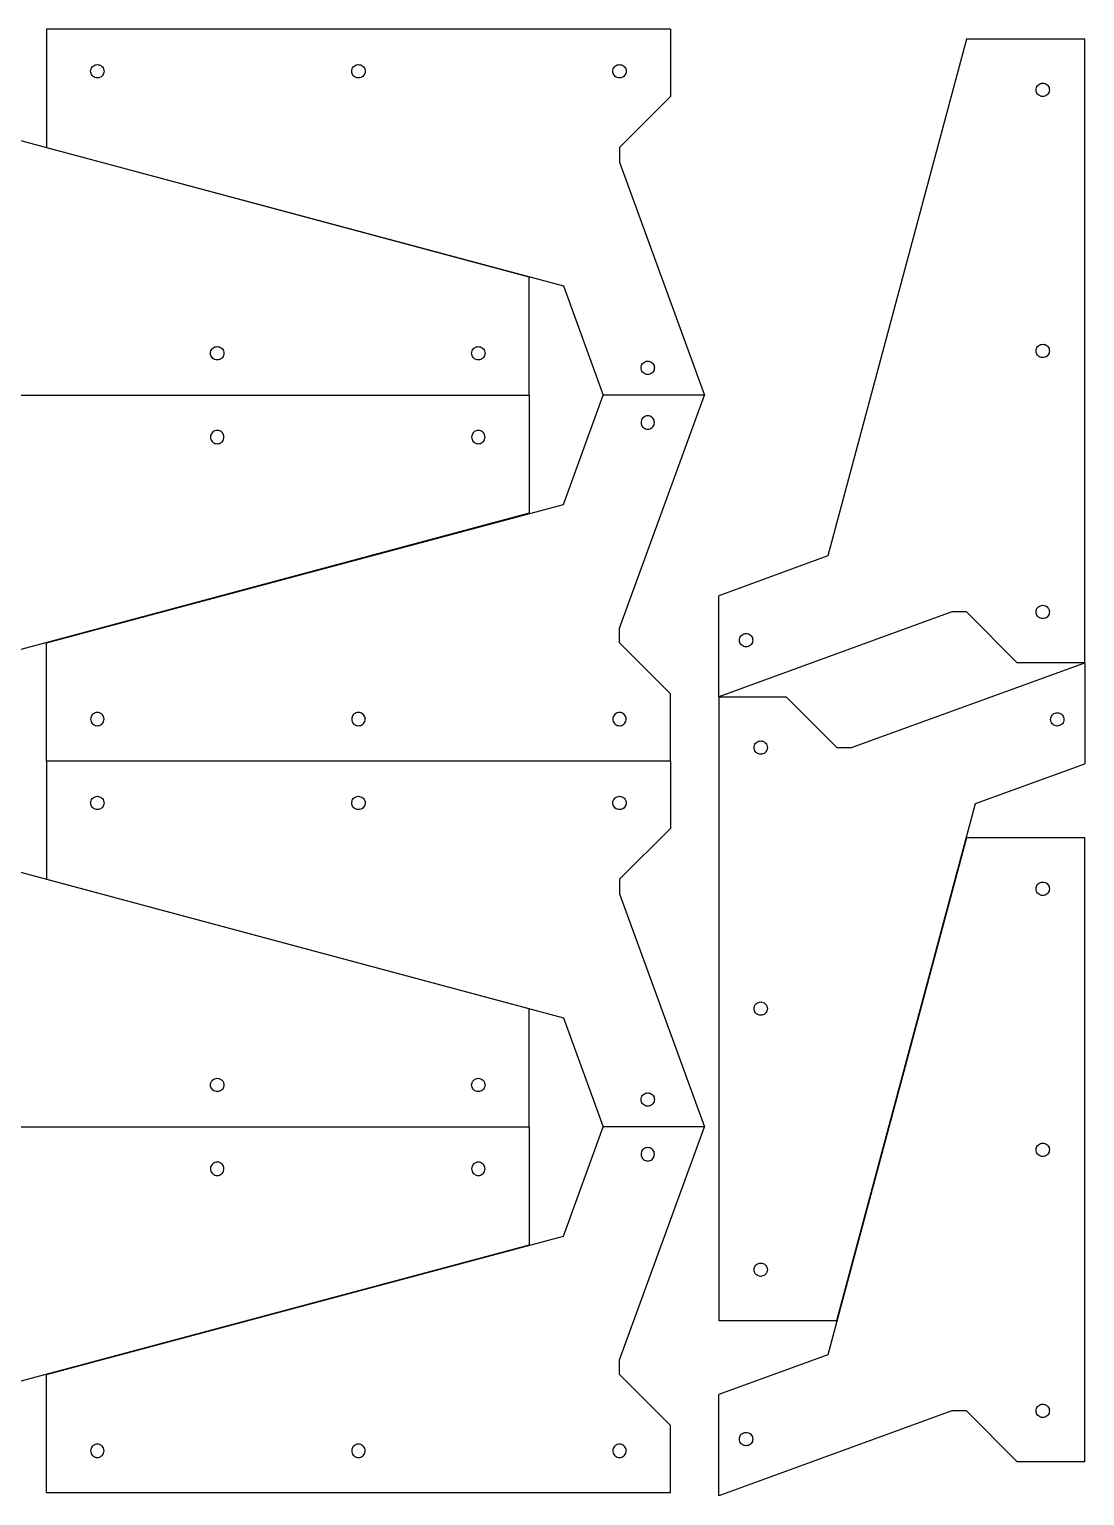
# Model space of a CAD drawing. Extents: x 0 to 792, y -1 to 576.
# Drawn here: x 377 to 792, y -1 to 576 of the extents above; entities that cross this region are included whole.
import ezdxf

# ---------------------------------------------------------------- set-up
doc = ezdxf.new("R2010")
doc.units = 0
doc.layers.add('Layer_1', color=7, linetype='CONTINUOUS')

msp = doc.modelspace()

# ---------------------------------------------------------------- linework, layer by layer
at = {"layer": 'Layer_1', "color": 7}
for p, q in [((629.025838, 576.141123), (383.525837, 576.141123)), ((383.525837, 576.141123), (383.525837, 529.641123)), ((629.025838, 576.141123), (629.025838, 549.641123)), ((745.569824, 572.310341), (691.054233, 368.855386)), ((792.069824, 572.310341), (745.569824, 572.310341)), ((792.069824, 326.81034), (792.069824, 572.310341)), ((403.525838, 562.266122), (403.525838, 562.266122)), ((506.275837, 562.266122), (506.275837, 562.266122)), ((609.025836, 562.266122), (609.025836, 562.266122)), ((629.025838, 549.641123), (609.025836, 529.641123)), ((778.194823, 552.310341), (778.194823, 552.310341)), ((573.458618, 478.641123), (370.003663, 533.156714)), ((383.525837, 529.641123), (586.980792, 475.125532)), ((609.025836, 529.641123), (609.025836, 523.850284)), ((609.025836, 523.850284), (642.405243, 432.141123)), ((573.458618, 432.141123), (573.458618, 478.641123)), ((586.980792, 475.125532), (602.625837, 432.141123)), ((450.708618, 446.016125), (450.708618, 446.016125)), ((553.458617, 446.016125), (553.458617, 446.016125)), ((620.125836, 445.531916), (620.125836, 445.531918)), ((778.194823, 449.560342), (778.194823, 449.560342)), ((327.958617, 432.141123), (573.458618, 432.141123)), ((327.958617, 432.141123), (573.458618, 432.141123)), ((573.458618, 432.141123), (573.458618, 385.641123)), ((586.980792, 389.156714), (602.625837, 432.141123)), ((642.405243, 432.141123), (602.625837, 432.141123)), ((642.405243, 432.141123), (602.625837, 432.141123)), ((609.025836, 340.431962), (642.405243, 432.141123)), ((450.708618, 418.266122), (450.708618, 418.266122)), ((553.458617, 418.266122), (553.458617, 418.266122)), ((620.125836, 418.75033), (620.125836, 418.750329)), ((383.525837, 334.641124), (586.980792, 389.156714)), ((573.458618, 385.641123), (370.003663, 331.125532)), ((691.054233, 368.855386), (648.069824, 353.210341)), ((648.069824, 313.430935), (648.069824, 353.210341)), ((739.778985, 346.810343), (648.069824, 313.430935)), ((745.569824, 346.810343), (739.778985, 346.810343)), ((765.569823, 326.81034), (745.569824, 346.810343)), ((778.194823, 346.810343), (778.194823, 346.810343)), ((609.025836, 334.641124), (609.025836, 340.431962)), ((661.460617, 335.710342), (661.460618, 335.710342)), ((383.525837, 288.141123), (383.525837, 334.641124)), ((629.025838, 314.641124), (609.025836, 334.641124)), ((700.360657, 293.43095), (792.069818, 326.810357)), ((792.069824, 326.81034), (765.569823, 326.81034)), ((792.069818, 326.810357), (792.069818, 287.030952)), ((629.025838, 288.141123), (629.025838, 314.641124)), ((648.069818, 313.430952), (674.569819, 313.430952)), ((648.069818, 313.430952), (648.069818, 67.930951)), ((674.569819, 313.430952), (694.569818, 293.43095)), ((403.525838, 302.016125), (403.525838, 302.016125)), ((506.275837, 302.016125), (506.275837, 302.016125)), ((609.025836, 302.016125), (609.025836, 302.016125)), ((778.679025, 304.53095), (778.679024, 304.53095)), ((661.94482, 293.43095), (661.94482, 293.43095)), ((694.569818, 293.43095), (700.360657, 293.43095)), ((629.025838, 288.141123), (383.525837, 288.141123)), ((629.025838, 288.141112), (383.525837, 288.141112)), ((383.525837, 288.141112), (383.525837, 241.641112)), ((629.025838, 288.141112), (629.025838, 261.641112)), ((749.085409, 271.385906), (792.069818, 287.030952)), ((403.525838, 274.266111), (403.525838, 274.266111)), ((506.275837, 274.266111), (506.275837, 274.266111)), ((609.025836, 274.266111), (609.025836, 274.266111)), ((694.569818, 67.930951), (749.085409, 271.385906)), ((629.025838, 261.641112), (609.025836, 241.641112)), ((745.569824, 257.863732), (691.054233, 54.408777)), ((792.069824, 257.863732), (745.569824, 257.863732)), ((792.069824, 12.363731), (792.069824, 257.863732)), ((573.458618, 190.641135), (370.003663, 245.156726)), ((383.525837, 241.641112), (586.980792, 187.125521)), ((609.025836, 241.641112), (609.025836, 235.850273)), ((778.194823, 237.863731), (778.194823, 237.863731)), ((609.025836, 235.850273), (642.405243, 144.141112)), ((573.458618, 144.141135), (573.458618, 190.641135)), ((661.94482, 190.680951), (661.94482, 190.680951)), ((586.980792, 187.125521), (602.625837, 144.141112)), ((450.708618, 158.016136), (450.708618, 158.016136)), ((553.458617, 158.016136), (553.458617, 158.016136)), ((620.125836, 157.531905), (620.125836, 157.531907)), ((327.958617, 144.141135), (573.458618, 144.141135)), ((327.958617, 144.141118), (573.458618, 144.141118)), ((573.458618, 144.141118), (573.458618, 97.641118)), ((586.980792, 101.156703), (602.625837, 144.141112)), ((642.405243, 144.141112), (602.625837, 144.141112)), ((642.405243, 144.141112), (602.625837, 144.141112)), ((609.025836, 52.431951), (642.405243, 144.141112)), ((778.194823, 135.113732), (778.194823, 135.113732)), ((450.708618, 130.266117), (450.708618, 130.266117)), ((553.458617, 130.266117), (553.458617, 130.266117)), ((620.125836, 130.750319), (620.125836, 130.750318)), ((383.525837, 46.641113), (586.980792, 101.156703)), ((573.458618, 97.641118), (370.003663, 43.125527)), ((661.94482, 87.930952), (661.94482, 87.930952)), ((648.069818, 67.930951), (694.569818, 67.930951)), ((609.025836, 46.641113), (609.025836, 52.431951)), ((691.054233, 54.408777), (648.069824, 38.763732)), ((383.525837, 0.141112), (383.525837, 46.641113)), ((629.025838, 26.641113), (609.025836, 46.641113)), ((648.069824, -1.015674), (648.069824, 38.763732)), ((739.778985, 32.363733), (648.069824, -1.015674)), ((745.569824, 32.363733), (739.778985, 32.363733)), ((765.569823, 12.363731), (745.569824, 32.363733)), ((778.194823, 32.363733), (778.194823, 32.363733)), ((629.025838, 0.141112), (629.025838, 26.641113)), ((661.460617, 21.263733), (661.460618, 21.263733)), ((403.525838, 14.016114), (403.525838, 14.016114)), ((506.275837, 14.016114), (506.275837, 14.016114)), ((609.025836, 14.016114), (609.025836, 14.016114)), ((792.069824, 12.363731), (765.569823, 12.363731)), ((629.025838, 0.141112), (383.525837, 0.141112))]:
    msp.add_line(p, q, dxfattribs=at)
for points, knots in [([(403.525838, 562.266122), (403.218937, 562.234759), (402.609527, 562.172481), (401.804182, 561.689307), (401.205431, 560.981856), (400.887871, 560.105813), (400.887871, 559.176232), (401.20543, 558.301415), (401.804182, 557.589066), (402.609527, 557.124094), (403.525837, 556.961748), (404.442148, 557.124094), (405.247491, 557.589067), (405.846246, 558.301414), (406.163801, 559.176232), (406.163802, 560.105813), (405.846245, 560.981857), (405.247492, 561.689306), (404.442148, 562.172481), (403.832738, 562.234759), (403.525838, 562.266122)], [0, 0, 0, 0, 0.916031, 1.818952, 2.734983, 3.651013, 4.553934, 5.469966, 6.385996, 7.288917, 8.204948, 9.120979, 10.0239, 10.939931, 11.855962, 12.758883, 13.674912, 14.590944, 15.493865, 16.409895, 16.409895, 16.409895, 16.409895]), ([(506.275837, 562.266122), (505.968936, 562.234759), (505.359527, 562.172481), (504.554182, 561.689306), (503.95543, 560.981856), (503.63787, 560.105813), (503.637871, 559.176232), (503.955429, 558.301415), (504.554183, 557.589067), (505.359526, 557.124094), (506.275837, 556.961748), (507.192148, 557.124094), (507.997492, 557.589066), (508.596244, 558.301415), (508.913803, 559.176232), (508.913803, 560.105813), (508.596243, 560.981856), (507.997493, 561.689307), (507.192147, 562.172481), (506.582738, 562.234759), (506.275837, 562.266122)], [0, 0, 0, 0, 0.91603, 1.818951, 2.734983, 3.651013, 4.553934, 5.469966, 6.385996, 7.288917, 8.204948, 9.120979, 10.0239, 10.93993, 11.855962, 12.758883, 13.674913, 14.590944, 15.493865, 16.409896, 16.409896, 16.409896, 16.409896]), ([(609.025836, 562.266122), (608.718935, 562.234759), (608.109526, 562.172481), (607.304182, 561.689307), (606.705432, 560.981855), (606.387872, 560.105813), (606.387872, 559.176232), (606.705431, 558.301416), (607.304183, 557.589066), (608.109526, 557.124094), (609.025836, 556.961748), (609.942147, 557.124093), (610.747492, 557.589066), (611.346243, 558.301416), (611.663802, 559.176232), (611.663803, 560.105813), (611.346242, 560.981855), (610.747492, 561.689307), (609.942147, 562.172481), (609.332737, 562.234759), (609.025836, 562.266122)], [0, 0, 0, 0, 0.91603, 1.81895, 2.734981, 3.651011, 4.553932, 5.469964, 6.385993, 7.288913, 8.204944, 9.120976, 10.023897, 10.939927, 11.855958, 12.758879, 13.674909, 14.59094, 15.493861, 16.409893, 16.409893, 16.409893, 16.409893]), ([(778.194823, 552.310341), (778.163459, 552.617242), (778.101182, 553.226651), (777.618007, 554.031997), (776.910556, 554.630747), (776.034514, 554.948308), (775.104932, 554.948307), (774.230116, 554.630748), (773.517767, 554.031996), (773.052794, 553.226652), (772.890449, 552.310341), (773.052794, 551.39403), (773.517767, 550.588687), (774.230115, 549.989933), (775.104933, 549.672377), (776.034513, 549.672377), (776.910557, 549.989934), (777.618007, 550.588686), (778.101182, 551.394031), (778.163459, 552.00344), (778.194823, 552.310341)], [0, 0, 0, 0, 0.916031, 1.818952, 2.734983, 3.651013, 4.553934, 5.469966, 6.385996, 7.288917, 8.204948, 9.120979, 10.0239, 10.939931, 11.855962, 12.758883, 13.674912, 14.590944, 15.493865, 16.409895, 16.409895, 16.409895, 16.409895]), ([(450.708618, 446.016125), (451.015519, 446.047488), (451.624928, 446.109766), (452.430273, 446.59294), (453.029025, 447.30039), (453.346585, 448.176433), (453.346584, 449.106015), (453.029026, 449.980832), (452.430272, 450.69318), (451.624928, 451.158153), (450.708618, 451.320499), (449.792307, 451.158153), (448.986963, 450.69318), (448.38821, 449.980831), (448.070652, 449.106015), (448.070651, 448.176433), (448.388211, 447.300391), (448.986962, 446.59294), (449.792307, 446.109766), (450.401717, 446.047488), (450.708618, 446.016125)], [0, 0, 0, 0, 0.91603, 1.818951, 2.734983, 3.651013, 4.553934, 5.469966, 6.385996, 7.288917, 8.204948, 9.120979, 10.0239, 10.93993, 11.855962, 12.758883, 13.674913, 14.590944, 15.493865, 16.409896, 16.409896, 16.409896, 16.409896]), ([(553.458617, 446.016125), (553.765518, 446.047488), (554.374928, 446.109766), (555.180273, 446.59294), (555.779024, 447.300391), (556.096584, 448.176433), (556.096583, 449.106015), (555.779025, 449.980831), (555.180272, 450.69318), (554.374928, 451.158153), (553.458617, 451.320499), (552.542307, 451.158153), (551.736963, 450.69318), (551.138209, 449.980832), (550.820653, 449.106014), (550.820653, 448.176434), (551.13821, 447.30039), (551.736963, 446.59294), (552.542307, 446.109766), (553.151716, 446.047488), (553.458617, 446.016125)], [0, 0, 0, 0, 0.916031, 1.818952, 2.734983, 3.651013, 4.553934, 5.469966, 6.385996, 7.288917, 8.204948, 9.120979, 10.0239, 10.939931, 11.855962, 12.758883, 13.674912, 14.590944, 15.493865, 16.409895, 16.409895, 16.409895, 16.409895]), ([(778.194823, 449.560342), (778.163459, 449.867242), (778.101182, 450.476652), (777.618007, 451.281996), (776.910557, 451.880748), (776.034514, 452.198308), (775.104933, 452.198308), (774.230116, 451.880749), (773.517767, 451.281996), (773.052794, 450.476652), (772.890449, 449.560341), (773.052794, 448.644031), (773.517767, 447.838687), (774.230116, 447.239934), (775.104932, 446.922376), (776.034514, 446.922375), (776.910556, 447.239935), (777.618007, 447.838686), (778.101182, 448.644031), (778.163459, 449.253441), (778.194823, 449.560342)], [0, 0, 0, 0, 0.91603, 1.818951, 2.734983, 3.651013, 4.553934, 5.469966, 6.385996, 7.288917, 8.204948, 9.120979, 10.0239, 10.93993, 11.855962, 12.758883, 13.674913, 14.590944, 15.493865, 16.409896, 16.409896, 16.409896, 16.409896]), ([(620.125836, 445.531916), (619.818935, 445.500553), (619.209526, 445.438275), (618.404182, 444.9551), (617.805429, 444.247651), (617.487872, 443.371606), (617.487872, 442.442026), (617.805428, 441.567208), (618.404182, 440.85486), (619.209526, 440.389887), (620.125837, 440.227543), (621.042147, 440.389888), (621.847492, 440.85486), (622.446243, 441.56721), (622.763803, 442.442026), (622.763803, 443.371607), (622.446243, 444.24765), (621.847492, 444.955101), (621.042147, 445.438275), (620.432737, 445.500553), (620.125836, 445.531916)], [0, 0, 0, 0, 0.91603, 1.818951, 2.734983, 3.651013, 4.553934, 5.469965, 6.385995, 7.288916, 8.204947, 9.120978, 10.023899, 10.93993, 11.85596, 12.758881, 13.674912, 14.590942, 15.493864, 16.409895, 16.409895, 16.409895, 16.409895]), ([(620.125836, 418.75033), (619.818935, 418.781694), (619.209526, 418.843972), (618.404182, 419.327147), (617.805429, 420.034596), (617.487872, 420.91064), (617.487872, 421.840221), (617.805428, 422.715038), (618.404182, 423.427386), (619.209526, 423.892359), (620.125837, 424.054704), (621.042147, 423.892359), (621.847492, 423.427386), (622.446243, 422.715037), (622.763803, 421.840221), (622.763803, 420.91064), (622.446243, 420.034597), (621.847492, 419.327146), (621.042147, 418.843972), (620.432737, 418.781694), (620.125836, 418.75033)], [0, 0, 0, 0, 0.91603, 1.818951, 2.734983, 3.651013, 4.553934, 5.469965, 6.385995, 7.288916, 8.204947, 9.120978, 10.023899, 10.93993, 11.85596, 12.758881, 13.674912, 14.590942, 15.493864, 16.409895, 16.409895, 16.409895, 16.409895]), ([(450.708618, 418.266122), (451.015519, 418.234759), (451.624928, 418.172481), (452.430273, 417.689306), (453.029025, 416.981856), (453.346585, 416.105813), (453.346584, 415.176232), (453.029026, 414.301415), (452.430272, 413.589067), (451.624928, 413.124094), (450.708618, 412.961748), (449.792307, 413.124094), (448.986963, 413.589066), (448.38821, 414.301416), (448.070652, 415.176232), (448.070651, 416.105813), (448.388211, 416.981856), (448.986962, 417.689307), (449.792307, 418.172481), (450.401717, 418.234759), (450.708618, 418.266122)], [0, 0, 0, 0, 0.91603, 1.818951, 2.734983, 3.651013, 4.553934, 5.469966, 6.385996, 7.288917, 8.204948, 9.120979, 10.0239, 10.93993, 11.855962, 12.758883, 13.674913, 14.590944, 15.493865, 16.409896, 16.409896, 16.409896, 16.409896]), ([(553.458617, 418.266122), (553.765518, 418.234759), (554.374928, 418.172481), (555.180273, 417.689307), (555.779024, 416.981856), (556.096584, 416.105813), (556.096583, 415.176232), (555.779025, 414.301416), (555.180272, 413.589066), (554.374928, 413.124094), (553.458617, 412.961748), (552.542307, 413.124094), (551.736963, 413.589067), (551.138209, 414.301415), (550.820653, 415.176232), (550.820653, 416.105813), (551.13821, 416.981857), (551.736963, 417.689306), (552.542307, 418.172481), (553.151716, 418.234759), (553.458617, 418.266122)], [0, 0, 0, 0, 0.916031, 1.818952, 2.734983, 3.651013, 4.553934, 5.469966, 6.385996, 7.288917, 8.204948, 9.120979, 10.0239, 10.939931, 11.855962, 12.758883, 13.674912, 14.590944, 15.493865, 16.409895, 16.409895, 16.409895, 16.409895]), ([(778.194823, 346.810343), (778.163459, 347.117243), (778.101182, 347.726652), (777.618007, 348.531997), (776.910556, 349.130746), (776.034514, 349.448307), (775.104932, 349.448306), (774.230116, 349.130747), (773.517767, 348.531996), (773.052794, 347.726653), (772.890449, 346.810342), (773.052794, 345.894031), (773.517767, 345.088687), (774.230116, 344.489935), (775.104932, 344.172376), (776.034514, 344.172376), (776.910556, 344.489936), (777.618007, 345.088686), (778.101182, 345.894031), (778.163459, 346.503441), (778.194823, 346.810343)], [0, 0, 0, 0, 0.91603, 1.81895, 2.734981, 3.651011, 4.553932, 5.469964, 6.385993, 7.288913, 8.204944, 9.120976, 10.023897, 10.939927, 11.855958, 12.758879, 13.674909, 14.59094, 15.493861, 16.409893, 16.409893, 16.409893, 16.409893]), ([(661.460617, 335.710342), (661.429254, 336.017243), (661.366976, 336.626653), (660.883801, 337.431996), (660.176351, 338.03075), (659.300307, 338.348306), (658.370727, 338.348306), (657.495909, 338.03075), (656.783561, 337.431996), (656.318588, 336.626653), (656.156244, 335.710342), (656.318589, 334.794032), (656.783561, 333.988687), (657.495911, 333.389935), (658.370726, 333.072376), (659.300308, 333.072376), (660.176351, 333.389935), (660.883801, 333.988687), (661.366976, 334.794032), (661.429254, 335.403441), (661.460617, 335.710342)], [0, 0, 0, 0, 0.91603, 1.818951, 2.734983, 3.651013, 4.553934, 5.469965, 6.385995, 7.288916, 8.204947, 9.120978, 10.023899, 10.93993, 11.85596, 12.758881, 13.674912, 14.590942, 15.493864, 16.409895, 16.409895, 16.409895, 16.409895]), ([(403.525838, 302.016125), (403.218937, 302.047488), (402.609527, 302.109766), (401.804182, 302.59294), (401.205431, 303.300391), (400.887871, 304.176433), (400.887871, 305.106015), (401.20543, 305.980831), (401.804182, 306.693181), (402.609527, 307.158153), (403.525837, 307.320499), (404.442148, 307.158153), (405.247491, 306.69318), (405.846246, 305.980832), (406.163801, 305.106014), (406.163802, 304.176434), (405.846245, 303.30039), (405.247492, 302.592941), (404.442148, 302.109766), (403.832738, 302.047488), (403.525838, 302.016125)], [0, 0, 0, 0, 0.916031, 1.818952, 2.734983, 3.651013, 4.553934, 5.469966, 6.385996, 7.288917, 8.204948, 9.120979, 10.0239, 10.939931, 11.855962, 12.758883, 13.674912, 14.590944, 15.493865, 16.409895, 16.409895, 16.409895, 16.409895]), ([(506.275837, 302.016125), (505.968936, 302.047488), (505.359527, 302.109766), (504.554182, 302.59294), (503.95543, 303.300391), (503.63787, 304.176434), (503.637871, 305.106015), (503.955429, 305.980832), (504.554183, 306.69318), (505.359526, 307.158153), (506.275837, 307.320499), (507.192148, 307.158153), (507.997492, 306.693181), (508.596244, 305.980831), (508.913803, 305.106015), (508.913803, 304.176433), (508.596243, 303.300391), (507.997493, 302.59294), (507.192147, 302.109766), (506.582738, 302.047488), (506.275837, 302.016125)], [0, 0, 0, 0, 0.91603, 1.818951, 2.734983, 3.651013, 4.553934, 5.469966, 6.385996, 7.288917, 8.204948, 9.120979, 10.0239, 10.93993, 11.855962, 12.758883, 13.674913, 14.590944, 15.493865, 16.409896, 16.409896, 16.409896, 16.409896]), ([(609.025836, 302.016125), (608.718935, 302.047488), (608.109526, 302.109766), (607.304182, 302.59294), (606.705432, 303.300391), (606.387872, 304.176433), (606.387872, 305.106015), (606.705431, 305.980831), (607.304183, 306.69318), (608.109526, 307.158153), (609.025836, 307.320499), (609.942147, 307.158153), (610.747492, 306.693181), (611.346243, 305.980831), (611.663802, 305.106015), (611.663803, 304.176433), (611.346242, 303.300391), (610.747492, 302.59294), (609.942147, 302.109765), (609.332737, 302.047488), (609.025836, 302.016125)], [0, 0, 0, 0, 0.91603, 1.81895, 2.734981, 3.651011, 4.553932, 5.469964, 6.385993, 7.288913, 8.204944, 9.120976, 10.023897, 10.939927, 11.855958, 12.758879, 13.674909, 14.59094, 15.493861, 16.409893, 16.409893, 16.409893, 16.409893]), ([(778.679025, 304.53095), (778.710389, 304.22405), (778.772666, 303.61464), (779.255842, 302.809296), (779.963291, 302.210543), (780.839335, 301.892986), (781.768916, 301.892986), (782.643733, 302.210543), (783.356081, 302.809296), (783.821054, 303.61464), (783.983399, 304.530951), (783.821053, 305.447261), (783.356081, 306.252606), (782.643732, 306.851357), (781.768916, 307.168917), (780.839334, 307.168917), (779.963292, 306.851357), (779.255841, 306.252606), (778.772667, 305.447261), (778.710389, 304.837851), (778.679025, 304.53095)], [0, 0, 0, 0, 0.91603, 1.818951, 2.734983, 3.651013, 4.553934, 5.469965, 6.385995, 7.288916, 8.204947, 9.120978, 10.023899, 10.93993, 11.85596, 12.758881, 13.674912, 14.590942, 15.493864, 16.409895, 16.409895, 16.409895, 16.409895]), ([(661.94482, 293.43095), (661.976183, 293.124049), (662.038461, 292.51464), (662.521635, 291.709296), (663.229086, 291.110546), (664.105128, 290.792986), (665.03471, 290.792987), (665.909526, 291.110545), (666.621875, 291.709297), (667.086848, 292.51464), (667.249193, 293.430951), (667.086848, 294.347262), (666.621875, 295.152606), (665.909526, 295.751357), (665.03471, 296.068916), (664.105128, 296.068917), (663.229086, 295.751356), (662.521635, 295.152607), (662.03846, 294.347261), (661.976183, 293.737851), (661.94482, 293.43095)], [0, 0, 0, 0, 0.91603, 1.81895, 2.734981, 3.651011, 4.553932, 5.469964, 6.385993, 7.288913, 8.204944, 9.120976, 10.023897, 10.939927, 11.855958, 12.758879, 13.674909, 14.59094, 15.493861, 16.409893, 16.409893, 16.409893, 16.409893]), ([(403.525838, 274.266111), (403.218937, 274.234748), (402.609527, 274.17247), (401.804182, 273.689296), (401.205431, 272.981845), (400.887871, 272.105802), (400.887871, 271.176221), (401.20543, 270.301404), (401.804182, 269.589055), (402.609527, 269.124083), (403.525837, 268.961737), (404.442148, 269.124083), (405.247491, 269.589056), (405.846246, 270.301403), (406.163801, 271.176221), (406.163802, 272.105802), (405.846245, 272.981846), (405.247492, 273.689295), (404.442148, 274.17247), (403.832738, 274.234748), (403.525838, 274.266111)], [0, 0, 0, 0, 0.916031, 1.818952, 2.734983, 3.651013, 4.553934, 5.469966, 6.385996, 7.288917, 8.204948, 9.120979, 10.0239, 10.939931, 11.855962, 12.758883, 13.674912, 14.590944, 15.493865, 16.409895, 16.409895, 16.409895, 16.409895]), ([(506.275837, 274.266111), (505.968936, 274.234748), (505.359527, 274.17247), (504.554182, 273.689295), (503.95543, 272.981845), (503.63787, 272.105802), (503.637871, 271.176221), (503.955429, 270.301404), (504.554183, 269.589056), (505.359526, 269.124083), (506.275837, 268.961737), (507.192148, 269.124083), (507.997492, 269.589055), (508.596244, 270.301404), (508.913803, 271.176221), (508.913803, 272.105802), (508.596243, 272.981845), (507.997493, 273.689296), (507.192147, 274.17247), (506.582738, 274.234748), (506.275837, 274.266111)], [0, 0, 0, 0, 0.91603, 1.818951, 2.734983, 3.651013, 4.553934, 5.469966, 6.385996, 7.288917, 8.204948, 9.120979, 10.0239, 10.93993, 11.855962, 12.758883, 13.674913, 14.590944, 15.493865, 16.409896, 16.409896, 16.409896, 16.409896]), ([(609.025836, 274.266111), (608.718935, 274.234748), (608.109526, 274.17247), (607.304182, 273.689296), (606.705432, 272.981844), (606.387872, 272.105802), (606.387872, 271.176221), (606.705431, 270.301405), (607.304183, 269.589055), (608.109526, 269.124083), (609.025836, 268.961737), (609.942147, 269.124082), (610.747492, 269.589055), (611.346243, 270.301405), (611.663802, 271.176221), (611.663803, 272.105802), (611.346242, 272.981844), (610.747492, 273.689296), (609.942147, 274.17247), (609.332737, 274.234748), (609.025836, 274.266111)], [0, 0, 0, 0, 0.91603, 1.81895, 2.734981, 3.651011, 4.553932, 5.469964, 6.385993, 7.288913, 8.204944, 9.120976, 10.023897, 10.939927, 11.855958, 12.758879, 13.674909, 14.59094, 15.493861, 16.409893, 16.409893, 16.409893, 16.409893]), ([(778.194823, 237.863731), (778.163459, 238.170632), (778.101182, 238.780042), (777.618007, 239.585387), (776.910556, 240.184138), (776.034514, 240.501698), (775.104932, 240.501698), (774.230116, 240.184139), (773.517767, 239.585386), (773.052794, 238.780042), (772.890449, 237.863732), (773.052794, 236.947421), (773.517767, 236.142077), (774.230115, 235.543323), (775.104933, 235.225767), (776.034513, 235.225767), (776.910557, 235.543324), (777.618007, 236.142077), (778.101182, 236.947421), (778.163459, 237.556831), (778.194823, 237.863731)], [0, 0, 0, 0, 0.916031, 1.818952, 2.734983, 3.651013, 4.553934, 5.469966, 6.385996, 7.288917, 8.204948, 9.120979, 10.0239, 10.939931, 11.855962, 12.758883, 13.674912, 14.590944, 15.493865, 16.409895, 16.409895, 16.409895, 16.409895]), ([(661.94482, 190.680951), (661.976183, 190.37405), (662.038461, 189.764641), (662.521635, 188.959296), (663.229085, 188.360544), (664.105128, 188.042984), (665.03471, 188.042985), (665.909527, 188.360543), (666.621875, 188.959297), (667.086848, 189.764641), (667.249194, 190.680951), (667.086848, 191.597262), (666.621876, 192.402606), (665.909526, 193.001358), (665.03471, 193.318917), (664.105128, 193.318918), (663.229086, 193.001357), (662.521635, 192.402607), (662.038461, 191.597262), (661.976183, 190.987852), (661.94482, 190.680951)], [0, 0, 0, 0, 0.91603, 1.818951, 2.734983, 3.651013, 4.553934, 5.469966, 6.385996, 7.288917, 8.204948, 9.120979, 10.0239, 10.93993, 11.855962, 12.758883, 13.674913, 14.590944, 15.493865, 16.409896, 16.409896, 16.409896, 16.409896]), ([(450.708618, 158.016136), (451.015519, 158.047499), (451.624928, 158.109777), (452.430273, 158.592952), (453.029025, 159.300402), (453.346585, 160.176445), (453.346584, 161.106026), (453.029026, 161.980843), (452.430272, 162.693191), (451.624928, 163.158164), (450.708618, 163.32051), (449.792307, 163.158164), (448.986963, 162.693192), (448.38821, 161.980843), (448.070652, 161.106026), (448.070651, 160.176445), (448.388211, 159.300402), (448.986962, 158.592951), (449.792307, 158.109777), (450.401717, 158.047499), (450.708618, 158.016136)], [0, 0, 0, 0, 0.91603, 1.818951, 2.734983, 3.651013, 4.553934, 5.469966, 6.385996, 7.288917, 8.204948, 9.120979, 10.0239, 10.93993, 11.855962, 12.758883, 13.674913, 14.590944, 15.493865, 16.409896, 16.409896, 16.409896, 16.409896]), ([(553.458617, 158.016136), (553.765518, 158.047499), (554.374928, 158.109777), (555.180273, 158.592951), (555.779024, 159.300402), (556.096584, 160.176445), (556.096583, 161.106026), (555.779025, 161.980843), (555.180272, 162.693192), (554.374928, 163.158164), (553.458617, 163.32051), (552.542307, 163.158164), (551.736963, 162.693191), (551.138209, 161.980844), (550.820653, 161.106026), (550.820653, 160.176445), (551.13821, 159.300402), (551.736963, 158.592952), (552.542307, 158.109777), (553.151716, 158.047499), (553.458617, 158.016136)], [0, 0, 0, 0, 0.916031, 1.818952, 2.734983, 3.651013, 4.553934, 5.469966, 6.385996, 7.288917, 8.204948, 9.120979, 10.0239, 10.939931, 11.855962, 12.758883, 13.674912, 14.590944, 15.493865, 16.409895, 16.409895, 16.409895, 16.409895]), ([(620.125836, 157.531905), (619.818935, 157.500542), (619.209526, 157.438264), (618.404182, 156.955089), (617.805429, 156.24764), (617.487872, 155.371595), (617.487872, 154.442015), (617.805428, 153.567197), (618.404182, 152.854849), (619.209526, 152.389876), (620.125837, 152.227532), (621.042147, 152.389877), (621.847492, 152.854849), (622.446243, 153.567199), (622.763803, 154.442015), (622.763803, 155.371596), (622.446243, 156.247639), (621.847492, 156.95509), (621.042147, 157.438264), (620.432737, 157.500542), (620.125836, 157.531905)], [0, 0, 0, 0, 0.91603, 1.818951, 2.734983, 3.651013, 4.553934, 5.469965, 6.385995, 7.288916, 8.204947, 9.120978, 10.023899, 10.93993, 11.85596, 12.758881, 13.674912, 14.590942, 15.493864, 16.409895, 16.409895, 16.409895, 16.409895]), ([(620.125836, 130.750319), (619.818935, 130.781683), (619.209526, 130.843961), (618.404182, 131.327136), (617.805429, 132.034585), (617.487872, 132.910629), (617.487872, 133.84021), (617.805428, 134.715027), (618.404182, 135.427375), (619.209526, 135.892348), (620.125837, 136.054693), (621.042147, 135.892348), (621.847492, 135.427375), (622.446243, 134.715026), (622.763803, 133.84021), (622.763803, 132.910629), (622.446243, 132.034586), (621.847492, 131.327135), (621.042147, 130.843961), (620.432737, 130.781683), (620.125836, 130.750319)], [0, 0, 0, 0, 0.91603, 1.818951, 2.734983, 3.651013, 4.553934, 5.469965, 6.385995, 7.288916, 8.204947, 9.120978, 10.023899, 10.93993, 11.85596, 12.758881, 13.674912, 14.590942, 15.493864, 16.409895, 16.409895, 16.409895, 16.409895]), ([(778.194823, 135.113732), (778.163459, 135.420633), (778.101182, 136.030042), (777.618007, 136.835387), (776.910557, 137.434139), (776.034514, 137.751699), (775.104933, 137.751698), (774.230116, 137.43414), (773.517767, 136.835386), (773.052794, 136.030043), (772.890449, 135.113732), (773.052794, 134.197421), (773.517767, 133.392077), (774.230116, 132.793325), (775.104932, 132.475766), (776.034514, 132.475765), (776.910556, 132.793326), (777.618007, 133.392076), (778.101182, 134.197422), (778.163459, 134.806831), (778.194823, 135.113732)], [0, 0, 0, 0, 0.91603, 1.818951, 2.734983, 3.651013, 4.553934, 5.469966, 6.385996, 7.288917, 8.204948, 9.120979, 10.0239, 10.93993, 11.855962, 12.758883, 13.674913, 14.590944, 15.493865, 16.409896, 16.409896, 16.409896, 16.409896]), ([(450.708618, 130.266117), (451.015519, 130.234753), (451.624928, 130.172476), (452.430273, 129.689301), (453.029025, 128.981851), (453.346585, 128.105808), (453.346584, 127.176227), (453.029026, 126.30141), (452.430272, 125.589061), (451.624928, 125.124088), (450.708618, 124.961743), (449.792307, 125.124089), (448.986963, 125.589061), (448.38821, 126.30141), (448.070652, 127.176227), (448.070651, 128.105808), (448.388211, 128.98185), (448.986962, 129.689302), (449.792307, 130.172476), (450.401717, 130.234753), (450.708618, 130.266117)], [0, 0, 0, 0, 0.91603, 1.818951, 2.734983, 3.651013, 4.553934, 5.469966, 6.385996, 7.288917, 8.204948, 9.120979, 10.0239, 10.93993, 11.855962, 12.758883, 13.674913, 14.590944, 15.493865, 16.409896, 16.409896, 16.409896, 16.409896]), ([(553.458617, 130.266117), (553.765518, 130.234753), (554.374928, 130.172476), (555.180273, 129.689302), (555.779024, 128.98185), (556.096584, 128.105808), (556.096583, 127.176227), (555.779025, 126.30141), (555.180272, 125.589061), (554.374928, 125.124089), (553.458617, 124.961743), (552.542307, 125.124088), (551.736963, 125.589061), (551.138209, 126.301409), (550.820653, 127.176227), (550.820653, 128.105807), (551.13821, 128.981851), (551.736963, 129.689301), (552.542307, 130.172476), (553.151716, 130.234753), (553.458617, 130.266117)], [0, 0, 0, 0, 0.916031, 1.818952, 2.734983, 3.651013, 4.553934, 5.469966, 6.385996, 7.288917, 8.204948, 9.120979, 10.0239, 10.939931, 11.855962, 12.758883, 13.674912, 14.590944, 15.493865, 16.409895, 16.409895, 16.409895, 16.409895]), ([(661.94482, 87.930952), (661.976183, 87.624051), (662.038461, 87.014641), (662.521635, 86.209296), (663.229086, 85.610545), (664.105128, 85.292985), (665.03471, 85.292986), (665.909526, 85.610544), (666.621876, 86.209297), (667.086848, 87.014641), (667.249194, 87.930952), (667.086848, 88.847262), (666.621875, 89.652606), (665.909527, 90.25136), (665.034709, 90.568916), (664.105129, 90.568916), (663.229085, 90.251359), (662.521635, 89.652606), (662.038461, 88.847262), (661.976183, 88.237853), (661.94482, 87.930952)], [0, 0, 0, 0, 0.916031, 1.818952, 2.734983, 3.651013, 4.553934, 5.469966, 6.385996, 7.288917, 8.204948, 9.120979, 10.0239, 10.939931, 11.855962, 12.758883, 13.674912, 14.590944, 15.493865, 16.409895, 16.409895, 16.409895, 16.409895]), ([(778.194823, 32.363733), (778.163459, 32.670634), (778.101182, 33.280043), (777.618007, 34.085387), (776.910556, 34.684137), (776.034514, 35.001697), (775.104932, 35.001696), (774.230116, 34.684138), (773.517767, 34.085386), (773.052794, 33.280043), (772.890449, 32.363732), (773.052794, 31.447422), (773.517767, 30.642077), (774.230116, 30.043326), (775.104932, 29.725767), (776.034514, 29.725766), (776.910556, 30.043327), (777.618007, 30.642076), (778.101182, 31.447422), (778.163459, 32.056832), (778.194823, 32.363733)], [0, 0, 0, 0, 0.91603, 1.81895, 2.734981, 3.651011, 4.553932, 5.469964, 6.385993, 7.288913, 8.204944, 9.120976, 10.023897, 10.939927, 11.855958, 12.758879, 13.674909, 14.59094, 15.493861, 16.409893, 16.409893, 16.409893, 16.409893]), ([(661.460617, 21.263733), (661.429254, 21.570633), (661.366976, 22.180043), (660.883801, 22.985387), (660.176351, 23.58414), (659.300307, 23.901697), (658.370727, 23.901697), (657.495909, 23.584141), (656.783561, 22.985387), (656.318588, 22.180043), (656.156244, 21.263732), (656.318589, 20.347422), (656.783561, 19.542077), (657.495911, 18.943326), (658.370726, 18.625766), (659.300308, 18.625766), (660.176351, 18.943326), (660.883801, 19.542077), (661.366976, 20.347422), (661.429254, 20.956832), (661.460617, 21.263733)], [0, 0, 0, 0, 0.91603, 1.818951, 2.734983, 3.651013, 4.553934, 5.469965, 6.385995, 7.288916, 8.204947, 9.120978, 10.023899, 10.93993, 11.85596, 12.758881, 13.674912, 14.590942, 15.493864, 16.409895, 16.409895, 16.409895, 16.409895]), ([(403.525838, 14.016114), (403.218937, 14.047477), (402.609527, 14.109755), (401.804182, 14.592929), (401.205431, 15.30038), (400.887871, 16.176422), (400.887871, 17.106004), (401.20543, 17.98082), (401.804182, 18.69317), (402.609527, 19.158142), (403.525837, 19.320488), (404.442148, 19.158142), (405.247491, 18.693169), (405.846246, 17.980821), (406.163801, 17.106003), (406.163802, 16.176423), (405.846245, 15.300379), (405.247492, 14.592929), (404.442148, 14.109755), (403.832738, 14.047477), (403.525838, 14.016114)], [0, 0, 0, 0, 0.916031, 1.818952, 2.734983, 3.651013, 4.553934, 5.469966, 6.385996, 7.288917, 8.204948, 9.120979, 10.0239, 10.939931, 11.855962, 12.758883, 13.674912, 14.590944, 15.493865, 16.409895, 16.409895, 16.409895, 16.409895]), ([(506.275837, 14.016114), (505.968936, 14.047477), (505.359527, 14.109755), (504.554182, 14.592929), (503.95543, 15.300379), (503.63787, 16.176423), (503.637871, 17.106004), (503.955429, 17.980821), (504.554183, 18.693169), (505.359526, 19.158142), (506.275837, 19.320488), (507.192148, 19.158142), (507.997492, 18.69317), (508.596244, 17.98082), (508.913803, 17.106004), (508.913803, 16.176422), (508.596243, 15.30038), (507.997493, 14.592929), (507.192147, 14.109755), (506.582738, 14.047477), (506.275837, 14.016114)], [0, 0, 0, 0, 0.91603, 1.818951, 2.734983, 3.651013, 4.553934, 5.469966, 6.385996, 7.288917, 8.204948, 9.120979, 10.0239, 10.93993, 11.855962, 12.758883, 13.674913, 14.590944, 15.493865, 16.409896, 16.409896, 16.409896, 16.409896]), ([(609.025836, 14.016114), (608.718935, 14.047477), (608.109526, 14.109755), (607.304182, 14.592929), (606.705432, 15.30038), (606.387872, 16.176422), (606.387872, 17.106004), (606.705431, 17.98082), (607.304183, 18.693169), (608.109526, 19.158142), (609.025836, 19.320488), (609.942147, 19.158142), (610.747492, 18.69317), (611.346243, 17.98082), (611.663802, 17.106004), (611.663803, 16.176422), (611.346242, 15.30038), (610.747492, 14.592929), (609.942147, 14.109754), (609.332737, 14.047477), (609.025836, 14.016114)], [0, 0, 0, 0, 0.91603, 1.81895, 2.734981, 3.651011, 4.553932, 5.469964, 6.385993, 7.288913, 8.204944, 9.120976, 10.023897, 10.939927, 11.855958, 12.758879, 13.674909, 14.59094, 15.493861, 16.409893, 16.409893, 16.409893, 16.409893])]:
    msp.add_open_spline(points, degree=3, knots=knots, dxfattribs=at)

doc.saveas('drawing.dxf')
